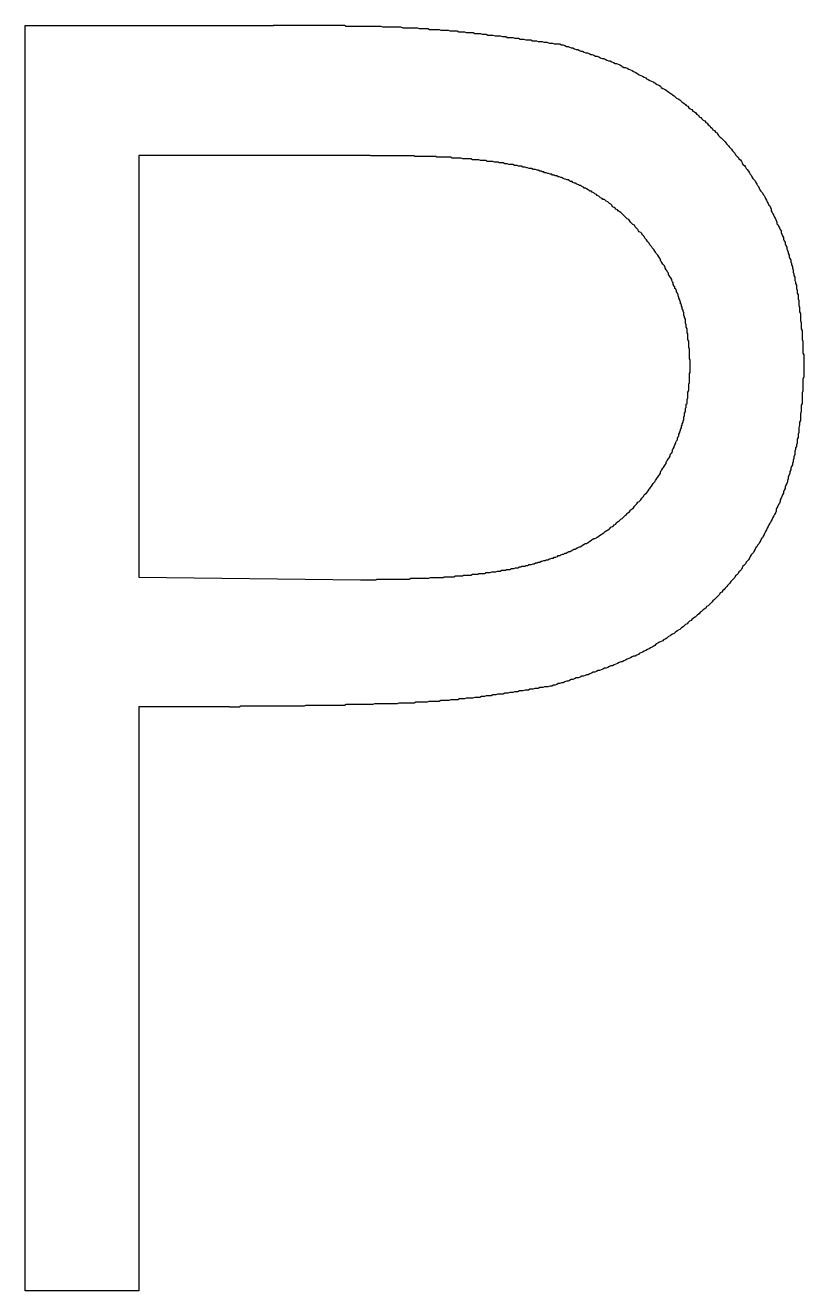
# Model space of a CAD drawing. Extents: x 50 to 503, y 33 to 383.
# Drawn here: x 141.217 to 142.178, y 370.754 to 372.317 of the extents above; entities that cross this region are included whole.
import ezdxf

# ---------------------------------------------------------------- set-up
doc = ezdxf.new("R2010")
doc.units = 0
doc.layers.get('0').update_dxf_attribs({"linetype": 'CONTINUOUS'})

msp = doc.modelspace()

# ---------------------------------------------------------------- linework, layer by layer
at = {"color": 7, "linetype": 'CONTINUOUS'}
for p, q in [((141.2168, 372.3167), (141.5232, 372.3167)), ((141.2168, 370.7542), (141.2168, 372.3167)), ((141.357, 372.1564), (141.357, 371.6356)), ((141.6428, 372.1564), (141.357, 372.1564)), ((141.357, 371.6356), (141.6306, 371.6322)), ((141.357, 371.4754), (141.357, 370.7542)), ((141.4688, 371.4754), (141.357, 371.4754)), ((141.357, 370.7542), (141.2168, 370.7542))]:
    msp.add_line(p, q, dxfattribs=at)
at = {"color": 7}
for points in [[(141.523, 372.317, 0), (141.525, 372.317, 0), (141.528, 372.317, 0), (141.53, 372.317, 0), (141.532, 372.317, 0), (141.534, 372.317, 0), (141.537, 372.317, 0), (141.539, 372.317, 0), (141.541, 372.317, 0), (141.543, 372.317, 0), (141.546, 372.317, 0), (141.548, 372.317, 0), (141.55, 372.317, 0), (141.552, 372.317, 0), (141.555, 372.317, 0), (141.557, 372.317, 0), (141.559, 372.317, 0), (141.561, 372.317, 0), (141.564, 372.317, 0), (141.566, 372.317, 0), (141.568, 372.317, 0), (141.57, 372.317, 0), (141.573, 372.317, 0), (141.575, 372.317, 0), (141.577, 372.317, 0), (141.579, 372.317, 0), (141.582, 372.317, 0), (141.584, 372.317, 0), (141.586, 372.317, 0), (141.588, 372.317, 0), (141.591, 372.317, 0), (141.593, 372.317, 0), (141.595, 372.317, 0), (141.597, 372.317, 0), (141.6, 372.317, 0), (141.602, 372.317, 0), (141.604, 372.317, 0), (141.606, 372.317, 0), (141.609, 372.317, 0), (141.611, 372.317, 0), (141.613, 372.316, 0), (141.615, 372.316, 0), (141.618, 372.316, 0), (141.62, 372.316, 0), (141.622, 372.316, 0), (141.624, 372.316, 0), (141.627, 372.316, 0), (141.629, 372.316, 0), (141.631, 372.316, 0), (141.633, 372.316, 0), (141.636, 372.316, 0), (141.638, 372.316, 0), (141.64, 372.316, 0), (141.642, 372.316, 0), (141.645, 372.316, 0), (141.647, 372.316, 0), (141.649, 372.316, 0), (141.651, 372.316, 0), (141.654, 372.316, 0), (141.656, 372.316, 0), (141.658, 372.315, 0), (141.66, 372.315, 0), (141.663, 372.315, 0), (141.665, 372.315, 0), (141.667, 372.315, 0), (141.669, 372.315, 0), (141.672, 372.315, 0), (141.674, 372.315, 0), (141.676, 372.315, 0), (141.678, 372.315, 0), (141.68, 372.315, 0), (141.683, 372.314, 0), (141.685, 372.314, 0), (141.687, 372.314, 0), (141.689, 372.314, 0), (141.692, 372.314, 0), (141.694, 372.314, 0), (141.696, 372.314, 0), (141.698, 372.314, 0), (141.701, 372.314, 0), (141.703, 372.313, 0), (141.705, 372.313, 0), (141.707, 372.313, 0), (141.71, 372.313, 0), (141.712, 372.313, 0), (141.714, 372.313, 0), (141.716, 372.312, 0), (141.719, 372.312, 0), (141.721, 372.312, 0), (141.723, 372.312, 0), (141.725, 372.312, 0), (141.728, 372.312, 0), (141.73, 372.311, 0), (141.732, 372.311, 0), (141.734, 372.311, 0), (141.736, 372.311, 0), (141.739, 372.311, 0), (141.741, 372.31, 0), (141.743, 372.31, 0), (141.745, 372.31, 0), (141.748, 372.31, 0), (141.75, 372.31, 0), (141.752, 372.309, 0), (141.754, 372.309, 0), (141.757, 372.309, 0), (141.759, 372.309, 0), (141.761, 372.308, 0), (141.763, 372.308, 0), (141.765, 372.308, 0), (141.768, 372.308, 0), (141.77, 372.308, 0), (141.772, 372.307, 0), (141.774, 372.307, 0), (141.777, 372.307, 0), (141.779, 372.307, 0), (141.781, 372.306, 0), (141.783, 372.306, 0), (141.786, 372.306, 0), (141.788, 372.305, 0), (141.79, 372.305, 0), (141.792, 372.305, 0), (141.794, 372.305, 0), (141.797, 372.304, 0), (141.799, 372.304, 0), (141.801, 372.304, 0), (141.803, 372.304, 0), (141.806, 372.303, 0), (141.808, 372.303, 0), (141.81, 372.303, 0), (141.812, 372.302, 0), (141.815, 372.302, 0), (141.817, 372.302, 0), (141.819, 372.302, 0), (141.821, 372.301, 0), (141.823, 372.301, 0), (141.826, 372.301, 0), (141.828, 372.3, 0), (141.83, 372.3, 0), (141.832, 372.3, 0), (141.835, 372.299, 0), (141.837, 372.299, 0), (141.839, 372.299, 0), (141.841, 372.299, 0), (141.843, 372.298, 0), (141.846, 372.298, 0), (141.848, 372.298, 0), (141.85, 372.297, 0), (141.852, 372.297, 0), (141.855, 372.297, 0), (141.857, 372.296, 0), (141.859, 372.296, 0), (141.861, 372.296, 0), (141.864, 372.295, 0), (141.866, 372.295, 0), (141.868, 372.295, 0), (141.87, 372.294, 0), (141.872, 372.294, 0), (141.875, 372.294, 0), (141.877, 372.294, 0), (141.879, 372.293, 0)], [(141.879, 372.293, 0), (141.881, 372.293, 0), (141.883, 372.292, 0), (141.885, 372.291, 0), (141.887, 372.291, 0), (141.889, 372.29, 0), (141.891, 372.289, 0), (141.893, 372.289, 0), (141.895, 372.288, 0), (141.897, 372.287, 0), (141.899, 372.287, 0), (141.901, 372.286, 0), (141.903, 372.285, 0), (141.905, 372.285, 0), (141.907, 372.284, 0), (141.909, 372.283, 0), (141.911, 372.283, 0), (141.913, 372.282, 0), (141.915, 372.281, 0), (141.917, 372.281, 0), (141.919, 372.28, 0), (141.921, 372.279, 0), (141.923, 372.279, 0), (141.925, 372.278, 0), (141.927, 372.277, 0), (141.929, 372.276, 0), (141.931, 372.276, 0), (141.933, 372.275, 0), (141.935, 372.274, 0), (141.937, 372.273, 0), (141.939, 372.273, 0), (141.941, 372.272, 0), (141.943, 372.271, 0), (141.945, 372.27, 0), (141.947, 372.27, 0), (141.949, 372.269, 0), (141.951, 372.268, 0), (141.953, 372.267, 0), (141.954, 372.266, 0), (141.956, 372.265, 0), (141.958, 372.265, 0), (141.96, 372.264, 0), (141.962, 372.263, 0), (141.964, 372.262, 0), (141.966, 372.261, 0), (141.968, 372.26, 0), (141.97, 372.259, 0), (141.972, 372.258, 0), (141.973, 372.257, 0), (141.975, 372.256, 0), (141.977, 372.255, 0), (141.979, 372.254, 0), (141.981, 372.253, 0), (141.983, 372.252, 0), (141.984, 372.251, 0), (141.986, 372.25, 0), (141.988, 372.249, 0), (141.99, 372.248, 0), (141.992, 372.247, 0), (141.994, 372.246, 0), (141.995, 372.245, 0), (141.997, 372.244, 0), (141.999, 372.243, 0), (142.001, 372.242, 0), (142.002, 372.24, 0), (142.004, 372.239, 0), (142.006, 372.238, 0), (142.008, 372.237, 0), (142.009, 372.236, 0), (142.011, 372.235, 0), (142.013, 372.233, 0), (142.015, 372.232, 0), (142.016, 372.231, 0), (142.018, 372.23, 0), (142.02, 372.228, 0), (142.021, 372.227, 0), (142.023, 372.226, 0), (142.025, 372.225, 0), (142.027, 372.223, 0), (142.028, 372.222, 0), (142.03, 372.221, 0), (142.032, 372.219, 0), (142.033, 372.218, 0), (142.035, 372.217, 0), (142.036, 372.215, 0), (142.038, 372.214, 0), (142.04, 372.213, 0), (142.041, 372.211, 0), (142.043, 372.21, 0), (142.045, 372.209, 0), (142.046, 372.207, 0), (142.048, 372.206, 0), (142.049, 372.204, 0), (142.051, 372.203, 0), (142.052, 372.202, 0), (142.054, 372.2, 0), (142.056, 372.199, 0), (142.057, 372.197, 0), (142.059, 372.196, 0), (142.06, 372.194, 0), (142.062, 372.193, 0), (142.063, 372.191, 0), (142.065, 372.19, 0), (142.066, 372.188, 0), (142.068, 372.187, 0), (142.069, 372.185, 0), (142.071, 372.184, 0), (142.072, 372.182, 0), (142.073, 372.181, 0), (142.075, 372.179, 0), (142.076, 372.178, 0), (142.078, 372.176, 0), (142.079, 372.175, 0), (142.081, 372.173, 0), (142.082, 372.172, 0), (142.083, 372.17, 0), (142.085, 372.168, 0), (142.086, 372.167, 0), (142.088, 372.165, 0), (142.089, 372.164, 0), (142.09, 372.162, 0), (142.092, 372.16, 0), (142.093, 372.159, 0), (142.094, 372.157, 0), (142.096, 372.155, 0), (142.097, 372.154, 0), (142.098, 372.152, 0), (142.1, 372.151, 0), (142.101, 372.149, 0), (142.102, 372.147, 0), (142.103, 372.145, 0), (142.105, 372.144, 0), (142.106, 372.142, 0), (142.107, 372.14, 0), (142.108, 372.139, 0), (142.11, 372.137, 0), (142.111, 372.135, 0), (142.112, 372.133, 0), (142.113, 372.132, 0), (142.114, 372.13, 0), (142.115, 372.128, 0), (142.117, 372.126, 0), (142.118, 372.125, 0), (142.119, 372.123, 0), (142.12, 372.121, 0), (142.121, 372.119, 0), (142.122, 372.118, 0), (142.123, 372.116, 0), (142.124, 372.114, 0), (142.125, 372.112, 0), (142.127, 372.11, 0), (142.128, 372.108, 0), (142.129, 372.107, 0), (142.13, 372.105, 0), (142.131, 372.103, 0), (142.132, 372.101, 0), (142.133, 372.099, 0), (142.134, 372.097, 0), (142.135, 372.095, 0), (142.136, 372.094, 0), (142.137, 372.092, 0), (142.138, 372.09, 0), (142.138, 372.088, 0), (142.139, 372.086, 0), (142.14, 372.084, 0), (142.141, 372.082, 0), (142.142, 372.08, 0), (142.143, 372.078, 0), (142.144, 372.076, 0), (142.145, 372.074, 0), (142.145, 372.072, 0), (142.146, 372.071, 0), (142.147, 372.069, 0), (142.148, 372.067, 0), (142.149, 372.065, 0), (142.15, 372.063, 0), (142.15, 372.061, 0), (142.151, 372.059, 0), (142.152, 372.057, 0), (142.153, 372.055, 0), (142.153, 372.053, 0), (142.154, 372.051, 0), (142.155, 372.049, 0), (142.155, 372.047, 0), (142.156, 372.045, 0), (142.157, 372.043, 0), (142.157, 372.041, 0), (142.158, 372.039, 0), (142.159, 372.037, 0), (142.159, 372.035, 0), (142.16, 372.033, 0), (142.16, 372.031, 0), (142.161, 372.029, 0), (142.162, 372.027, 0), (142.162, 372.025, 0), (142.163, 372.023, 0), (142.163, 372.021, 0), (142.164, 372.019, 0), (142.164, 372.017, 0), (142.165, 372.015, 0), (142.165, 372.012, 0), (142.166, 372.01, 0), (142.166, 372.008, 0), (142.167, 372.006, 0), (142.167, 372.004, 0), (142.167, 372.002, 0), (142.168, 372, 0), (142.168, 371.998, 0), (142.169, 371.996, 0), (142.169, 371.994, 0), (142.169, 371.992, 0), (142.17, 371.99, 0), (142.17, 371.988, 0), (142.17, 371.986, 0), (142.171, 371.984, 0), (142.171, 371.982, 0), (142.171, 371.979, 0), (142.172, 371.977, 0), (142.172, 371.975, 0), (142.172, 371.973, 0), (142.172, 371.971, 0), (142.173, 371.969, 0), (142.173, 371.967, 0), (142.173, 371.965, 0), (142.173, 371.963, 0), (142.174, 371.961, 0), (142.174, 371.959, 0), (142.174, 371.956, 0), (142.174, 371.954, 0), (142.174, 371.952, 0), (142.175, 371.95, 0), (142.175, 371.948, 0), (142.175, 371.946, 0), (142.175, 371.944, 0), (142.175, 371.942, 0), (142.176, 371.94, 0), (142.176, 371.938, 0), (142.176, 371.936, 0), (142.176, 371.933, 0), (142.176, 371.931, 0), (142.176, 371.929, 0), (142.177, 371.927, 0), (142.177, 371.925, 0), (142.177, 371.923, 0), (142.177, 371.921, 0), (142.177, 371.919, 0), (142.177, 371.917, 0), (142.177, 371.914, 0), (142.177, 371.912, 0), (142.178, 371.91, 0), (142.178, 371.908, 0), (142.178, 371.906, 0), (142.178, 371.904, 0), (142.178, 371.902, 0), (142.178, 371.9, 0), (142.178, 371.898, 0)], [(142.038, 371.897, 0), (142.038, 371.899, 0), (142.038, 371.9, 0), (142.038, 371.902, 0), (142.038, 371.904, 0), (142.037, 371.905, 0), (142.037, 371.907, 0), (142.037, 371.909, 0), (142.037, 371.91, 0), (142.037, 371.912, 0), (142.037, 371.914, 0), (142.037, 371.916, 0), (142.037, 371.917, 0), (142.036, 371.919, 0), (142.036, 371.921, 0), (142.036, 371.922, 0), (142.036, 371.924, 0), (142.036, 371.926, 0), (142.036, 371.927, 0), (142.035, 371.929, 0), (142.035, 371.931, 0), (142.035, 371.932, 0), (142.035, 371.934, 0), (142.035, 371.936, 0), (142.034, 371.937, 0), (142.034, 371.939, 0), (142.034, 371.941, 0), (142.034, 371.942, 0), (142.033, 371.944, 0), (142.033, 371.946, 0), (142.033, 371.947, 0), (142.032, 371.949, 0), (142.032, 371.951, 0), (142.032, 371.952, 0), (142.032, 371.954, 0), (142.031, 371.956, 0), (142.031, 371.957, 0), (142.03, 371.959, 0), (142.03, 371.96, 0), (142.03, 371.962, 0), (142.029, 371.964, 0), (142.029, 371.965, 0), (142.028, 371.967, 0), (142.028, 371.969, 0), (142.027, 371.97, 0), (142.027, 371.972, 0), (142.026, 371.973, 0), (142.026, 371.975, 0), (142.025, 371.977, 0), (142.025, 371.978, 0), (142.024, 371.98, 0), (142.024, 371.981, 0), (142.023, 371.983, 0), (142.023, 371.984, 0), (142.022, 371.986, 0), (142.021, 371.988, 0), (142.021, 371.989, 0), (142.02, 371.991, 0), (142.019, 371.992, 0), (142.019, 371.994, 0), (142.018, 371.995, 0), (142.017, 371.997, 0), (142.017, 371.999, 0), (142.016, 372, 0), (142.015, 372.002, 0), (142.015, 372.003, 0), (142.014, 372.005, 0), (142.013, 372.006, 0), (142.012, 372.008, 0), (142.011, 372.009, 0), (142.011, 372.011, 0), (142.01, 372.012, 0), (142.009, 372.014, 0), (142.008, 372.015, 0), (142.007, 372.017, 0), (142.007, 372.018, 0), (142.006, 372.02, 0), (142.005, 372.021, 0), (142.004, 372.022, 0), (142.003, 372.024, 0), (142.002, 372.025, 0), (142.001, 372.027, 0), (142.001, 372.028, 0), (142, 372.03, 0), (141.999, 372.031, 0), (141.998, 372.033, 0), (141.997, 372.034, 0), (141.996, 372.035, 0), (141.995, 372.037, 0), (141.994, 372.038, 0), (141.993, 372.04, 0), (141.992, 372.041, 0), (141.991, 372.042, 0), (141.99, 372.044, 0), (141.989, 372.045, 0), (141.988, 372.046, 0), (141.987, 372.048, 0), (141.986, 372.049, 0), (141.985, 372.05, 0), (141.984, 372.052, 0), (141.983, 372.053, 0), (141.982, 372.054, 0), (141.981, 372.056, 0), (141.98, 372.057, 0), (141.979, 372.058, 0), (141.978, 372.06, 0), (141.977, 372.061, 0), (141.975, 372.062, 0), (141.974, 372.063, 0), (141.973, 372.065, 0), (141.972, 372.066, 0), (141.971, 372.067, 0), (141.97, 372.068, 0), (141.969, 372.07, 0), (141.967, 372.071, 0), (141.966, 372.072, 0), (141.965, 372.073, 0), (141.964, 372.074, 0), (141.963, 372.076, 0), (141.962, 372.077, 0), (141.96, 372.078, 0), (141.959, 372.079, 0), (141.958, 372.08, 0), (141.957, 372.081, 0), (141.955, 372.083, 0), (141.954, 372.084, 0), (141.953, 372.085, 0), (141.952, 372.086, 0), (141.95, 372.087, 0), (141.949, 372.088, 0), (141.948, 372.089, 0), (141.946, 372.09, 0), (141.945, 372.091, 0), (141.944, 372.092, 0), (141.942, 372.093, 0), (141.941, 372.095, 0), (141.94, 372.096, 0), (141.938, 372.097, 0), (141.937, 372.098, 0), (141.936, 372.099, 0), (141.934, 372.1, 0), (141.933, 372.101, 0), (141.932, 372.102, 0), (141.93, 372.102, 0), (141.929, 372.103, 0), (141.927, 372.104, 0), (141.926, 372.105, 0), (141.925, 372.106, 0), (141.923, 372.107, 0), (141.922, 372.108, 0), (141.92, 372.109, 0), (141.919, 372.11, 0), (141.917, 372.111, 0), (141.916, 372.112, 0), (141.914, 372.112, 0), (141.913, 372.113, 0), (141.912, 372.114, 0), (141.91, 372.115, 0), (141.909, 372.116, 0), (141.907, 372.116, 0), (141.906, 372.117, 0), (141.904, 372.118, 0), (141.903, 372.119, 0), (141.901, 372.119, 0), (141.9, 372.12, 0), (141.898, 372.121, 0), (141.896, 372.122, 0), (141.895, 372.122, 0), (141.893, 372.123, 0), (141.892, 372.124, 0), (141.89, 372.124, 0), (141.889, 372.125, 0), (141.887, 372.126, 0), (141.886, 372.126, 0), (141.884, 372.127, 0), (141.883, 372.127, 0), (141.881, 372.128, 0), (141.879, 372.129, 0), (141.878, 372.129, 0), (141.876, 372.13, 0), (141.875, 372.13, 0), (141.873, 372.131, 0), (141.871, 372.131, 0), (141.87, 372.132, 0), (141.868, 372.132, 0), (141.867, 372.133, 0), (141.865, 372.133, 0), (141.863, 372.134, 0), (141.862, 372.134, 0), (141.86, 372.135, 0), (141.858, 372.135, 0), (141.857, 372.136, 0), (141.855, 372.136, 0), (141.854, 372.137, 0), (141.852, 372.137, 0), (141.85, 372.138, 0), (141.849, 372.138, 0), (141.847, 372.139, 0), (141.845, 372.139, 0), (141.844, 372.139, 0), (141.842, 372.14, 0), (141.84, 372.14, 0), (141.839, 372.14, 0), (141.837, 372.141, 0), (141.836, 372.141, 0), (141.834, 372.142, 0), (141.832, 372.142, 0), (141.831, 372.142, 0), (141.829, 372.143, 0), (141.827, 372.143, 0), (141.826, 372.143, 0), (141.824, 372.144, 0), (141.822, 372.144, 0), (141.821, 372.144, 0), (141.819, 372.145, 0), (141.817, 372.145, 0), (141.816, 372.145, 0), (141.814, 372.145, 0), (141.812, 372.146, 0), (141.811, 372.146, 0), (141.809, 372.146, 0), (141.807, 372.147, 0), (141.806, 372.147, 0), (141.804, 372.147, 0), (141.802, 372.147, 0), (141.801, 372.148, 0), (141.799, 372.148, 0), (141.797, 372.148, 0), (141.796, 372.148, 0), (141.794, 372.149, 0), (141.792, 372.149, 0), (141.791, 372.149, 0), (141.789, 372.149, 0), (141.787, 372.149, 0), (141.786, 372.15, 0), (141.784, 372.15, 0), (141.782, 372.15, 0), (141.781, 372.15, 0), (141.779, 372.15, 0), (141.777, 372.151, 0), (141.776, 372.151, 0), (141.774, 372.151, 0), (141.772, 372.151, 0), (141.771, 372.151, 0), (141.769, 372.151, 0), (141.767, 372.152, 0), (141.766, 372.152, 0), (141.764, 372.152, 0), (141.762, 372.152, 0), (141.76, 372.152, 0), (141.759, 372.152, 0), (141.757, 372.152, 0), (141.755, 372.153, 0), (141.754, 372.153, 0), (141.752, 372.153, 0), (141.75, 372.153, 0), (141.749, 372.153, 0), (141.747, 372.153, 0), (141.745, 372.153, 0), (141.744, 372.153, 0), (141.742, 372.154, 0), (141.74, 372.154, 0), (141.739, 372.154, 0), (141.737, 372.154, 0), (141.735, 372.154, 0), (141.734, 372.154, 0), (141.732, 372.154, 0), (141.73, 372.154, 0), (141.729, 372.154, 0), (141.727, 372.154, 0), (141.725, 372.154, 0), (141.724, 372.155, 0), (141.722, 372.155, 0), (141.72, 372.155, 0), (141.719, 372.155, 0), (141.717, 372.155, 0), (141.715, 372.155, 0), (141.713, 372.155, 0), (141.712, 372.155, 0), (141.71, 372.155, 0), (141.708, 372.155, 0), (141.707, 372.155, 0), (141.705, 372.155, 0), (141.703, 372.155, 0), (141.702, 372.155, 0), (141.7, 372.155, 0), (141.698, 372.155, 0), (141.697, 372.156, 0), (141.695, 372.156, 0), (141.693, 372.156, 0), (141.692, 372.156, 0), (141.69, 372.156, 0), (141.688, 372.156, 0), (141.687, 372.156, 0), (141.685, 372.156, 0), (141.683, 372.156, 0), (141.682, 372.156, 0), (141.68, 372.156, 0), (141.678, 372.156, 0), (141.676, 372.156, 0), (141.675, 372.156, 0), (141.673, 372.156, 0), (141.671, 372.156, 0), (141.67, 372.156, 0), (141.668, 372.156, 0), (141.666, 372.156, 0), (141.665, 372.156, 0), (141.663, 372.156, 0), (141.661, 372.156, 0), (141.66, 372.156, 0), (141.658, 372.156, 0), (141.656, 372.156, 0), (141.655, 372.156, 0), (141.653, 372.156, 0), (141.651, 372.156, 0), (141.65, 372.156, 0), (141.648, 372.156, 0), (141.646, 372.156, 0), (141.644, 372.156, 0), (141.643, 372.156, 0)], [(141.631, 371.632, 0), (141.632, 371.632, 0), (141.634, 371.632, 0), (141.636, 371.632, 0), (141.638, 371.632, 0), (141.639, 371.632, 0), (141.641, 371.632, 0), (141.643, 371.632, 0), (141.644, 371.632, 0), (141.646, 371.632, 0), (141.648, 371.632, 0), (141.65, 371.632, 0), (141.651, 371.633, 0), (141.653, 371.633, 0), (141.655, 371.633, 0), (141.657, 371.633, 0), (141.658, 371.633, 0), (141.66, 371.633, 0), (141.662, 371.633, 0), (141.663, 371.633, 0), (141.665, 371.633, 0), (141.667, 371.633, 0), (141.669, 371.633, 0), (141.67, 371.633, 0), (141.672, 371.633, 0), (141.674, 371.633, 0), (141.676, 371.633, 0), (141.677, 371.633, 0), (141.679, 371.633, 0), (141.681, 371.633, 0), (141.682, 371.633, 0), (141.684, 371.633, 0), (141.686, 371.633, 0), (141.688, 371.633, 0), (141.689, 371.633, 0), (141.691, 371.633, 0), (141.693, 371.634, 0), (141.695, 371.634, 0), (141.696, 371.634, 0), (141.698, 371.634, 0), (141.7, 371.634, 0), (141.701, 371.634, 0), (141.703, 371.634, 0), (141.705, 371.634, 0), (141.707, 371.634, 0), (141.708, 371.634, 0), (141.71, 371.634, 0), (141.712, 371.634, 0), (141.714, 371.634, 0), (141.715, 371.634, 0), (141.717, 371.635, 0), (141.719, 371.635, 0), (141.72, 371.635, 0), (141.722, 371.635, 0), (141.724, 371.635, 0), (141.726, 371.635, 0), (141.727, 371.635, 0), (141.729, 371.635, 0), (141.731, 371.635, 0), (141.733, 371.635, 0), (141.734, 371.636, 0), (141.736, 371.636, 0), (141.738, 371.636, 0), (141.739, 371.636, 0), (141.741, 371.636, 0), (141.743, 371.636, 0), (141.745, 371.636, 0), (141.746, 371.636, 0), (141.748, 371.637, 0), (141.75, 371.637, 0), (141.751, 371.637, 0), (141.753, 371.637, 0), (141.755, 371.637, 0), (141.757, 371.637, 0), (141.758, 371.638, 0), (141.76, 371.638, 0), (141.762, 371.638, 0), (141.764, 371.638, 0), (141.765, 371.638, 0), (141.767, 371.638, 0), (141.769, 371.639, 0), (141.77, 371.639, 0), (141.772, 371.639, 0), (141.774, 371.639, 0), (141.776, 371.639, 0), (141.777, 371.64, 0), (141.779, 371.64, 0), (141.781, 371.64, 0), (141.782, 371.64, 0), (141.784, 371.64, 0), (141.786, 371.641, 0), (141.788, 371.641, 0), (141.789, 371.641, 0), (141.791, 371.641, 0), (141.793, 371.642, 0), (141.794, 371.642, 0), (141.796, 371.642, 0), (141.798, 371.642, 0), (141.8, 371.643, 0), (141.801, 371.643, 0), (141.803, 371.643, 0), (141.805, 371.644, 0), (141.806, 371.644, 0), (141.808, 371.644, 0), (141.81, 371.644, 0), (141.811, 371.645, 0), (141.813, 371.645, 0), (141.815, 371.645, 0), (141.817, 371.646, 0), (141.818, 371.646, 0), (141.82, 371.646, 0), (141.822, 371.647, 0), (141.823, 371.647, 0), (141.825, 371.647, 0), (141.827, 371.648, 0), (141.829, 371.648, 0), (141.83, 371.649, 0), (141.832, 371.649, 0), (141.834, 371.649, 0), (141.835, 371.65, 0), (141.837, 371.65, 0), (141.839, 371.651, 0), (141.84, 371.651, 0), (141.842, 371.651, 0), (141.844, 371.652, 0), (141.845, 371.652, 0), (141.847, 371.653, 0), (141.849, 371.653, 0), (141.85, 371.654, 0), (141.852, 371.654, 0), (141.854, 371.655, 0), (141.855, 371.655, 0), (141.857, 371.656, 0), (141.859, 371.656, 0), (141.86, 371.657, 0), (141.862, 371.657, 0), (141.864, 371.658, 0), (141.865, 371.658, 0), (141.867, 371.659, 0), (141.869, 371.659, 0), (141.87, 371.66, 0), (141.872, 371.66, 0), (141.874, 371.661, 0), (141.875, 371.662, 0), (141.877, 371.662, 0), (141.878, 371.663, 0), (141.88, 371.664, 0), (141.882, 371.664, 0), (141.883, 371.665, 0), (141.885, 371.665, 0), (141.886, 371.666, 0), (141.888, 371.667, 0), (141.89, 371.667, 0), (141.891, 371.668, 0), (141.893, 371.669, 0), (141.894, 371.67, 0), (141.896, 371.67, 0), (141.897, 371.671, 0), (141.899, 371.672, 0), (141.901, 371.673, 0), (141.902, 371.673, 0), (141.904, 371.674, 0), (141.905, 371.675, 0), (141.907, 371.676, 0), (141.908, 371.677, 0), (141.91, 371.677, 0), (141.911, 371.678, 0), (141.913, 371.679, 0), (141.914, 371.68, 0), (141.916, 371.681, 0), (141.917, 371.682, 0), (141.919, 371.683, 0), (141.92, 371.683, 0), (141.922, 371.684, 0), (141.923, 371.685, 0), (141.925, 371.686, 0), (141.926, 371.687, 0), (141.928, 371.688, 0), (141.929, 371.689, 0), (141.931, 371.69, 0), (141.932, 371.691, 0), (141.933, 371.692, 0), (141.935, 371.693, 0), (141.936, 371.694, 0), (141.938, 371.695, 0), (141.939, 371.696, 0), (141.94, 371.697, 0), (141.942, 371.698, 0), (141.943, 371.699, 0), (141.944, 371.7, 0), (141.946, 371.701, 0), (141.947, 371.703, 0), (141.949, 371.704, 0), (141.95, 371.705, 0), (141.951, 371.706, 0), (141.952, 371.707, 0), (141.954, 371.708, 0), (141.955, 371.709, 0), (141.956, 371.71, 0), (141.958, 371.712, 0), (141.959, 371.713, 0), (141.96, 371.714, 0), (141.961, 371.715, 0), (141.963, 371.716, 0), (141.964, 371.718, 0), (141.965, 371.719, 0), (141.966, 371.72, 0), (141.968, 371.721, 0), (141.969, 371.723, 0), (141.97, 371.724, 0), (141.971, 371.725, 0), (141.972, 371.726, 0), (141.973, 371.728, 0), (141.975, 371.729, 0), (141.976, 371.73, 0), (141.977, 371.731, 0), (141.978, 371.733, 0), (141.979, 371.734, 0), (141.98, 371.735, 0), (141.981, 371.737, 0), (141.982, 371.738, 0), (141.984, 371.739, 0), (141.985, 371.741, 0), (141.986, 371.742, 0), (141.987, 371.744, 0), (141.988, 371.745, 0), (141.989, 371.746, 0), (141.99, 371.748, 0), (141.991, 371.749, 0), (141.992, 371.751, 0), (141.993, 371.752, 0), (141.994, 371.753, 0), (141.995, 371.755, 0), (141.996, 371.756, 0), (141.997, 371.758, 0), (141.998, 371.759, 0), (141.999, 371.761, 0), (142, 371.762, 0), (142.001, 371.764, 0), (142.001, 371.765, 0), (142.002, 371.767, 0), (142.003, 371.768, 0), (142.004, 371.77, 0), (142.005, 371.771, 0), (142.006, 371.773, 0), (142.007, 371.774, 0), (142.008, 371.776, 0), (142.008, 371.777, 0), (142.009, 371.779, 0), (142.01, 371.78, 0), (142.011, 371.782, 0), (142.012, 371.783, 0), (142.013, 371.785, 0), (142.013, 371.786, 0), (142.014, 371.788, 0), (142.015, 371.789, 0), (142.016, 371.791, 0), (142.016, 371.793, 0), (142.017, 371.794, 0), (142.018, 371.796, 0), (142.018, 371.797, 0), (142.019, 371.799, 0), (142.02, 371.801, 0), (142.02, 371.802, 0), (142.021, 371.804, 0), (142.022, 371.805, 0), (142.022, 371.807, 0), (142.023, 371.809, 0), (142.024, 371.81, 0), (142.024, 371.812, 0), (142.025, 371.814, 0), (142.025, 371.815, 0), (142.026, 371.817, 0), (142.026, 371.818, 0), (142.027, 371.82, 0), (142.027, 371.822, 0), (142.028, 371.823, 0), (142.028, 371.825, 0), (142.029, 371.827, 0), (142.029, 371.828, 0), (142.03, 371.83, 0), (142.03, 371.832, 0), (142.03, 371.833, 0), (142.031, 371.835, 0), (142.031, 371.837, 0), (142.031, 371.838, 0), (142.032, 371.84, 0), (142.032, 371.842, 0), (142.032, 371.844, 0), (142.033, 371.845, 0), (142.033, 371.847, 0), (142.033, 371.849, 0), (142.034, 371.85, 0), (142.034, 371.852, 0), (142.034, 371.854, 0), (142.034, 371.855, 0), (142.035, 371.857, 0), (142.035, 371.859, 0), (142.035, 371.861, 0), (142.035, 371.862, 0), (142.035, 371.864, 0), (142.036, 371.866, 0), (142.036, 371.868, 0), (142.036, 371.869, 0), (142.036, 371.871, 0), (142.036, 371.873, 0), (142.036, 371.874, 0), (142.037, 371.876, 0), (142.037, 371.878, 0), (142.037, 371.88, 0), (142.037, 371.881, 0), (142.037, 371.883, 0), (142.037, 371.885, 0), (142.037, 371.887, 0), (142.038, 371.888, 0), (142.038, 371.89, 0), (142.038, 371.892, 0), (142.038, 371.893, 0), (142.038, 371.895, 0), (142.038, 371.897, 0)], [(142.178, 371.898, 0), (142.178, 371.895, 0), (142.178, 371.893, 0), (142.178, 371.891, 0), (142.178, 371.889, 0), (142.178, 371.887, 0), (142.178, 371.885, 0), (142.178, 371.883, 0), (142.177, 371.88, 0), (142.177, 371.878, 0), (142.177, 371.876, 0), (142.177, 371.874, 0), (142.177, 371.872, 0), (142.177, 371.87, 0), (142.177, 371.867, 0), (142.177, 371.865, 0), (142.176, 371.863, 0), (142.176, 371.861, 0), (142.176, 371.859, 0), (142.176, 371.857, 0), (142.176, 371.855, 0), (142.176, 371.852, 0), (142.176, 371.85, 0), (142.175, 371.848, 0), (142.175, 371.846, 0), (142.175, 371.844, 0), (142.175, 371.842, 0), (142.175, 371.84, 0), (142.174, 371.837, 0), (142.174, 371.835, 0), (142.174, 371.833, 0), (142.174, 371.831, 0), (142.174, 371.829, 0), (142.173, 371.827, 0), (142.173, 371.825, 0), (142.173, 371.823, 0), (142.172, 371.82, 0), (142.172, 371.818, 0), (142.172, 371.816, 0), (142.172, 371.814, 0), (142.171, 371.812, 0), (142.171, 371.81, 0), (142.171, 371.808, 0), (142.17, 371.806, 0), (142.17, 371.803, 0), (142.17, 371.801, 0), (142.169, 371.799, 0), (142.169, 371.797, 0), (142.168, 371.795, 0), (142.168, 371.793, 0), (142.167, 371.791, 0), (142.167, 371.789, 0), (142.167, 371.787, 0), (142.166, 371.784, 0), (142.166, 371.782, 0), (142.165, 371.78, 0), (142.165, 371.778, 0), (142.164, 371.776, 0), (142.164, 371.774, 0), (142.163, 371.772, 0), (142.162, 371.77, 0), (142.162, 371.768, 0), (142.161, 371.766, 0), (142.161, 371.764, 0), (142.16, 371.762, 0), (142.159, 371.759, 0), (142.159, 371.757, 0), (142.158, 371.755, 0), (142.158, 371.753, 0), (142.157, 371.751, 0), (142.156, 371.749, 0), (142.155, 371.747, 0), (142.155, 371.745, 0), (142.154, 371.743, 0), (142.153, 371.741, 0), (142.153, 371.739, 0), (142.152, 371.737, 0), (142.151, 371.735, 0), (142.15, 371.733, 0), (142.149, 371.731, 0), (142.149, 371.729, 0), (142.148, 371.727, 0), (142.147, 371.725, 0), (142.146, 371.723, 0), (142.145, 371.721, 0), (142.144, 371.719, 0), (142.144, 371.717, 0), (142.143, 371.715, 0), (142.142, 371.713, 0), (142.141, 371.711, 0), (142.14, 371.709, 0), (142.139, 371.707, 0), (142.138, 371.705, 0), (142.137, 371.703, 0), (142.136, 371.702, 0), (142.135, 371.7, 0), (142.134, 371.698, 0), (142.133, 371.696, 0), (142.132, 371.694, 0), (142.131, 371.692, 0), (142.13, 371.69, 0), (142.129, 371.688, 0), (142.128, 371.686, 0), (142.127, 371.684, 0), (142.126, 371.683, 0), (142.125, 371.681, 0), (142.124, 371.679, 0), (142.123, 371.677, 0), (142.121, 371.675, 0), (142.12, 371.673, 0), (142.119, 371.672, 0), (142.118, 371.67, 0), (142.117, 371.668, 0), (142.116, 371.666, 0), (142.114, 371.664, 0), (142.113, 371.663, 0), (142.112, 371.661, 0), (142.111, 371.659, 0), (142.11, 371.657, 0), (142.108, 371.655, 0), (142.107, 371.654, 0), (142.106, 371.652, 0), (142.104, 371.65, 0), (142.103, 371.649, 0), (142.102, 371.647, 0), (142.101, 371.645, 0), (142.099, 371.643, 0), (142.098, 371.642, 0), (142.097, 371.64, 0), (142.095, 371.638, 0), (142.094, 371.637, 0), (142.093, 371.635, 0), (142.091, 371.633, 0), (142.09, 371.632, 0), (142.088, 371.63, 0), (142.087, 371.628, 0), (142.086, 371.627, 0), (142.084, 371.625, 0), (142.083, 371.624, 0), (142.081, 371.622, 0), (142.08, 371.62, 0), (142.078, 371.619, 0), (142.077, 371.617, 0), (142.075, 371.616, 0), (142.074, 371.614, 0), (142.072, 371.612, 0), (142.071, 371.611, 0), (142.069, 371.609, 0), (142.068, 371.608, 0), (142.066, 371.606, 0), (142.065, 371.605, 0), (142.063, 371.603, 0), (142.062, 371.602, 0), (142.06, 371.6, 0), (142.058, 371.599, 0), (142.057, 371.597, 0), (142.055, 371.596, 0), (142.054, 371.595, 0), (142.052, 371.593, 0), (142.05, 371.592, 0), (142.049, 371.59, 0), (142.047, 371.589, 0), (142.045, 371.587, 0), (142.044, 371.586, 0), (142.042, 371.585, 0), (142.04, 371.583, 0), (142.039, 371.582, 0), (142.037, 371.581, 0), (142.035, 371.579, 0), (142.034, 371.578, 0), (142.032, 371.577, 0), (142.03, 371.575, 0), (142.029, 371.574, 0), (142.027, 371.573, 0), (142.025, 371.571, 0), (142.023, 371.57, 0), (142.022, 371.569, 0), (142.02, 371.568, 0), (142.018, 371.566, 0), (142.016, 371.565, 0), (142.014, 371.564, 0), (142.013, 371.563, 0), (142.011, 371.562, 0), (142.009, 371.56, 0), (142.007, 371.559, 0), (142.005, 371.558, 0), (142.004, 371.557, 0), (142.002, 371.556, 0), (142, 371.555, 0), (141.998, 371.554, 0), (141.996, 371.553, 0), (141.994, 371.551, 0), (141.992, 371.55, 0), (141.991, 371.549, 0), (141.989, 371.548, 0), (141.987, 371.547, 0), (141.985, 371.546, 0), (141.983, 371.545, 0), (141.981, 371.544, 0), (141.979, 371.543, 0), (141.977, 371.542, 0), (141.975, 371.541, 0), (141.974, 371.54, 0), (141.972, 371.539, 0), (141.97, 371.538, 0), (141.968, 371.538, 0), (141.966, 371.537, 0), (141.964, 371.536, 0), (141.962, 371.535, 0), (141.96, 371.534, 0), (141.958, 371.533, 0), (141.956, 371.532, 0), (141.954, 371.531, 0), (141.952, 371.531, 0), (141.95, 371.53, 0), (141.948, 371.529, 0), (141.946, 371.528, 0), (141.944, 371.527, 0), (141.942, 371.526, 0), (141.94, 371.526, 0), (141.938, 371.525, 0), (141.936, 371.524, 0), (141.934, 371.523, 0), (141.932, 371.523, 0), (141.93, 371.522, 0), (141.928, 371.521, 0), (141.926, 371.52, 0), (141.924, 371.52, 0), (141.922, 371.519, 0), (141.92, 371.518, 0), (141.918, 371.518, 0), (141.916, 371.517, 0), (141.914, 371.516, 0), (141.912, 371.515, 0), (141.91, 371.515, 0), (141.908, 371.514, 0), (141.906, 371.513, 0), (141.904, 371.513, 0), (141.902, 371.512, 0), (141.9, 371.511, 0), (141.897, 371.511, 0), (141.895, 371.51, 0), (141.893, 371.509, 0), (141.891, 371.509, 0), (141.889, 371.508, 0), (141.887, 371.507, 0), (141.885, 371.507, 0), (141.883, 371.506, 0), (141.881, 371.505, 0), (141.879, 371.505, 0), (141.877, 371.504, 0), (141.875, 371.504, 0), (141.873, 371.503, 0), (141.871, 371.502, 0), (141.869, 371.502, 0), (141.867, 371.501, 0)], [(141.867, 371.501, 0), (141.865, 371.501, 0), (141.862, 371.5, 0), (141.86, 371.5, 0), (141.858, 371.5, 0), (141.856, 371.499, 0), (141.854, 371.499, 0), (141.852, 371.499, 0), (141.85, 371.498, 0), (141.848, 371.498, 0), (141.846, 371.498, 0), (141.844, 371.497, 0), (141.842, 371.497, 0), (141.84, 371.497, 0), (141.838, 371.496, 0), (141.836, 371.496, 0), (141.834, 371.496, 0), (141.831, 371.495, 0), (141.829, 371.495, 0), (141.827, 371.495, 0), (141.825, 371.494, 0), (141.823, 371.494, 0), (141.821, 371.494, 0), (141.819, 371.493, 0), (141.817, 371.493, 0), (141.815, 371.493, 0), (141.813, 371.492, 0), (141.811, 371.492, 0), (141.809, 371.492, 0), (141.807, 371.491, 0), (141.805, 371.491, 0), (141.803, 371.491, 0), (141.8, 371.491, 0), (141.798, 371.49, 0), (141.796, 371.49, 0), (141.794, 371.49, 0), (141.792, 371.489, 0), (141.79, 371.489, 0), (141.788, 371.489, 0), (141.786, 371.489, 0), (141.784, 371.488, 0), (141.782, 371.488, 0), (141.78, 371.488, 0), (141.778, 371.487, 0), (141.776, 371.487, 0), (141.774, 371.487, 0), (141.772, 371.487, 0), (141.769, 371.486, 0), (141.767, 371.486, 0), (141.765, 371.486, 0), (141.763, 371.486, 0), (141.761, 371.486, 0), (141.759, 371.485, 0), (141.757, 371.485, 0), (141.755, 371.485, 0), (141.753, 371.485, 0), (141.751, 371.484, 0), (141.749, 371.484, 0), (141.747, 371.484, 0), (141.744, 371.484, 0), (141.742, 371.484, 0), (141.74, 371.483, 0), (141.738, 371.483, 0), (141.736, 371.483, 0), (141.734, 371.483, 0), (141.732, 371.483, 0), (141.73, 371.483, 0), (141.728, 371.482, 0), (141.726, 371.482, 0), (141.724, 371.482, 0), (141.722, 371.482, 0), (141.72, 371.482, 0), (141.717, 371.482, 0), (141.715, 371.482, 0), (141.713, 371.481, 0), (141.711, 371.481, 0), (141.709, 371.481, 0), (141.707, 371.481, 0), (141.705, 371.481, 0), (141.703, 371.481, 0), (141.701, 371.481, 0), (141.699, 371.481, 0), (141.697, 371.48, 0), (141.694, 371.48, 0), (141.692, 371.48, 0), (141.69, 371.48, 0), (141.688, 371.48, 0), (141.686, 371.48, 0), (141.684, 371.48, 0), (141.682, 371.48, 0), (141.68, 371.48, 0), (141.678, 371.48, 0), (141.676, 371.479, 0), (141.674, 371.479, 0), (141.671, 371.479, 0), (141.669, 371.479, 0), (141.667, 371.479, 0), (141.665, 371.479, 0), (141.663, 371.479, 0), (141.661, 371.479, 0), (141.659, 371.479, 0), (141.657, 371.479, 0), (141.655, 371.479, 0), (141.653, 371.479, 0), (141.651, 371.479, 0), (141.648, 371.479, 0), (141.646, 371.478, 0), (141.644, 371.478, 0), (141.642, 371.478, 0), (141.64, 371.478, 0), (141.638, 371.478, 0), (141.636, 371.478, 0), (141.634, 371.478, 0), (141.632, 371.478, 0), (141.63, 371.478, 0), (141.628, 371.478, 0), (141.625, 371.478, 0), (141.623, 371.478, 0), (141.621, 371.478, 0), (141.619, 371.478, 0), (141.617, 371.478, 0), (141.615, 371.478, 0), (141.613, 371.478, 0), (141.611, 371.477, 0), (141.609, 371.477, 0), (141.607, 371.477, 0), (141.605, 371.477, 0), (141.603, 371.477, 0), (141.6, 371.477, 0), (141.598, 371.477, 0), (141.596, 371.477, 0), (141.594, 371.477, 0), (141.592, 371.477, 0), (141.59, 371.477, 0), (141.588, 371.477, 0), (141.586, 371.477, 0), (141.584, 371.477, 0), (141.582, 371.477, 0), (141.58, 371.477, 0), (141.577, 371.477, 0), (141.575, 371.477, 0), (141.573, 371.477, 0), (141.571, 371.477, 0), (141.569, 371.477, 0), (141.567, 371.477, 0), (141.565, 371.477, 0), (141.563, 371.477, 0), (141.561, 371.476, 0), (141.559, 371.476, 0), (141.557, 371.476, 0), (141.554, 371.476, 0), (141.552, 371.476, 0), (141.55, 371.476, 0), (141.548, 371.476, 0), (141.546, 371.476, 0), (141.544, 371.476, 0), (141.542, 371.476, 0), (141.54, 371.476, 0), (141.538, 371.476, 0), (141.536, 371.476, 0), (141.534, 371.476, 0), (141.531, 371.476, 0), (141.529, 371.476, 0), (141.527, 371.476, 0), (141.525, 371.476, 0), (141.523, 371.476, 0), (141.521, 371.476, 0), (141.519, 371.476, 0), (141.517, 371.476, 0), (141.515, 371.476, 0), (141.513, 371.476, 0), (141.511, 371.476, 0), (141.508, 371.476, 0), (141.506, 371.476, 0), (141.504, 371.476, 0), (141.502, 371.476, 0), (141.5, 371.476, 0), (141.498, 371.476, 0), (141.496, 371.476, 0), (141.494, 371.476, 0), (141.492, 371.476, 0), (141.49, 371.476, 0), (141.488, 371.476, 0), (141.485, 371.476, 0), (141.483, 371.476, 0), (141.481, 371.475, 0), (141.479, 371.475, 0), (141.477, 371.475, 0), (141.475, 371.475, 0), (141.473, 371.475, 0), (141.471, 371.475, 0), (141.469, 371.475, 0)]]:
    msp.add_polyline3d(points, dxfattribs=at)

doc.saveas('drawing.dxf')
